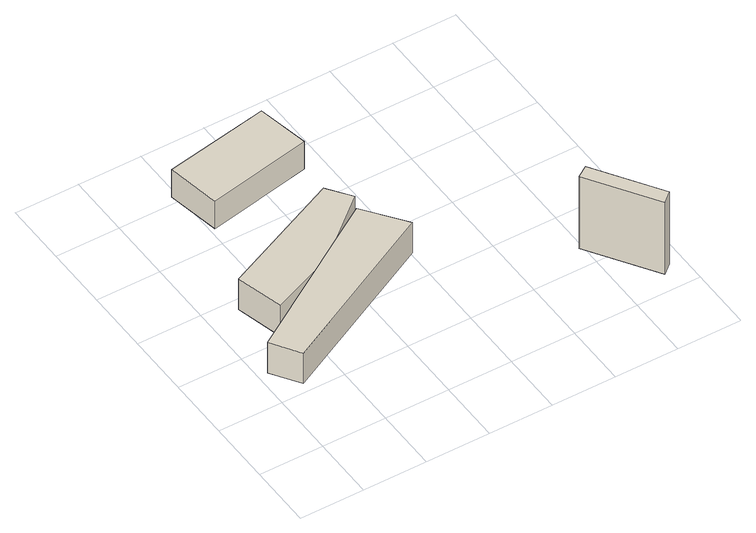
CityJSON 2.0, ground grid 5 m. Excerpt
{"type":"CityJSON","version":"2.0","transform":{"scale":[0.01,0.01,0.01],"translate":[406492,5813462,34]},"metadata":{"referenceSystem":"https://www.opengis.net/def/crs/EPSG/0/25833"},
"CityObjects":{
"building1":{"type":"Building","attributes":{"Gemeindeschluessel":"11000009","BezugspunktDach":"2200","function":"31001_2000","measuredHeight":2.81,"storeysAboveGround":1},"address":[{"country":"Germany","locality":"Berlin","thoroughfareNumber":"31 (4)","thoroughfareName":"Hinter dem Kurpark"}],"geometry":[{"type":"Solid","lod":"1","boundaries":[[[[0,1,2,3,4,5]],[[6,7,8,9,10,11]],[[6,11,5,4]],[[7,6,4,3]],[[8,7,3,2]],[[9,8,2,1]],[[10,9,1,0]],[[11,10,0,5]]]]}]},
"building2":{"type":"Building","attributes":{"Gemeindeschluessel":"11000009","BezugspunktDach":"2200","function":"31001_1312","measuredHeight":2.83,"storeysAboveGround":1},"address":[{"country":"Germany","locality":"Berlin","thoroughfareNumber":"32 (1)","thoroughfareName":"Hinter dem Kurpark"}],"geometry":[{"type":"Solid","lod":"1","boundaries":[[[[12,4,3,13,14,15]],[[16,17,18,19,20,21]],[[16,21,15,14]],[[17,16,14,13]],[[18,17,13,3]],[[19,18,3,4]],[[20,19,4,12]],[[21,20,12,15]]]]}]},
"building3":{"type":"Building","attributes":{"Gemeindeschluessel":"11000009","BezugspunktDach":"2200","function":"31001_1312","measuredHeight":2.53,"storeysAboveGround":1},"address":[{"country":"Germany","locality":"Berlin","thoroughfareNumber":"35 (4)","thoroughfareName":"Hinter dem Kurpark"}],"geometry":[{"type":"Solid","lod":"1","boundaries":[[[[22,23,24,25]],[[26,27,28,29]],[[26,29,25,24]],[[27,26,24,23]],[[28,27,23,22]],[[29,28,22,25]]]]}]},
"building4":{"type":"Building","attributes":{"Gemeindeschluessel":"11000009","BezugspunktDach":"2200","function":"51009_1610","measuredHeight":6.66,"storeysAboveGround":0},"address":[{"country":"Germany","locality":"Berlin"}],"geometry":[{"type":"Solid","lod":"1","boundaries":[[[[30,31,32,33]],[[34,35,36,37]],[[34,37,33,32]],[[35,34,32,31]],[[36,35,31,30]],[[37,36,30,33]]]]}]}
},
"vertices":[
[218,575,333],[1513,1236,333],[1274,1554,333],[1012,1388,333],[715,1200,333],[74,793,333],[715,1200,52],[1012,1388,52],[1274,1554,52],[1513,1236,52],[218,575,52],[74,793,52],
[340,1042,333],[1329,1655,333],[1195,1836,333],[245,1411,333],[1195,1836,50],[1329,1655,50],[1012,1388,50],[715,1200,50],[340,1042,50],[245,1411,50],
[502,2095,362],[1314,2257,362],[1235,2660,362],[424,2510,362],[1235,2660,109],[1314,2257,109],[502,2095,109],[424,2510,109],
[2743,36,846],[2823,104,846],[2485,614,846],[2398,557,846],[2485,614,180],[2823,104,180],[2743,36,180],[2398,557,180]
]}
